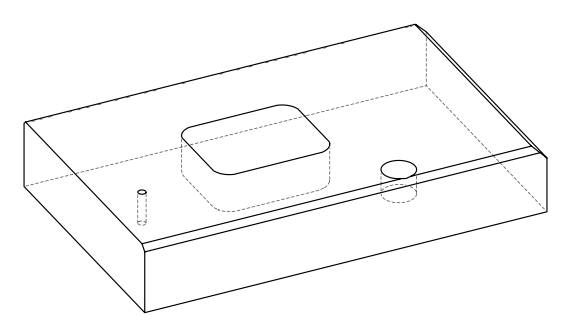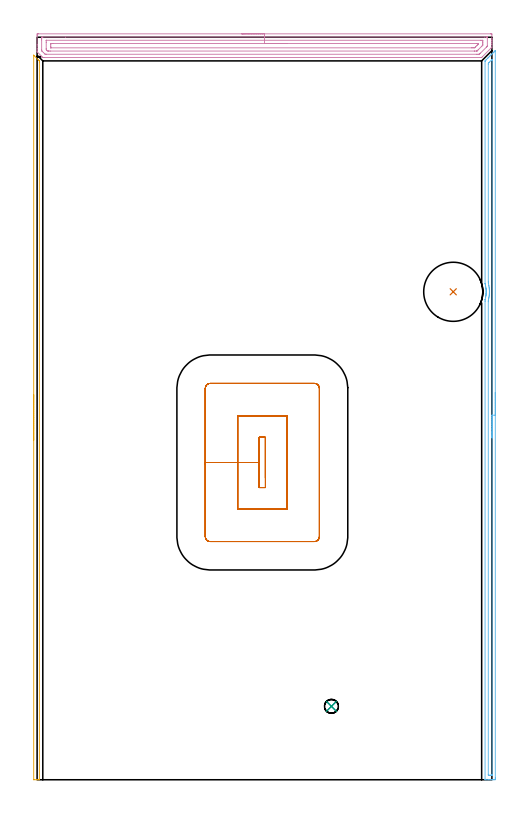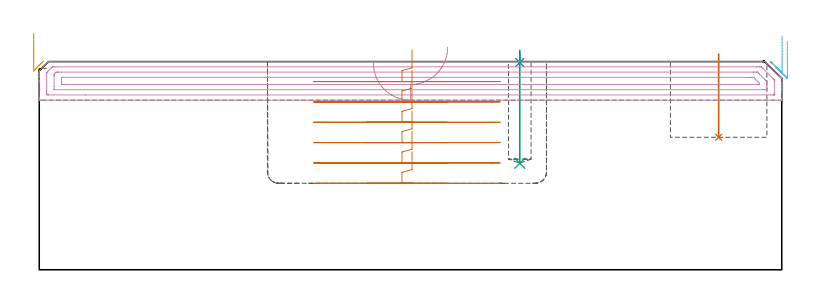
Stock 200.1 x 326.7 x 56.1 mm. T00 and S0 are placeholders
(PLAN: 7 operations, 4 tool changes, 20.8 min)
(1 INDEXABLE_INSERT_DRILL_BLIND_HOLE_FROM_SOLID | STEP1POCKET | UGT0302_005 | 0.09 min | 10823 mm3)
(2 SPOT_DRILL | STEP1POCKET_1 | NXT0321_9005460120000 | 0.03 min | 1 mm3)
(3 DRILL_BLIND_HOLE_INTO_CENTER | STEP1POCKET_1 | NXT0301_032 | 0.12 min | 770 mm3)
(4 AREA_MILL | FG_CHAMFER_SURFACE | UGT0205_001 | 6.59 min | 10831 mm3)
(5 AREA_MILL_1 | FG_CHAMFER_SURFACE_1 | UGT0205_001 | 2.7 min | 985 mm3)
(6 AREA_MILL_2 | FG_CHAMFER_SURFACE_2 | UGT0205_001 | 5.27 min | 3221 mm3)
(7 MILL_RECTANGULAR_POCKET | POCKET_RECTANGULAR_STRAIGHT | NXT0201_007 | Follow Part, ap 6.25, ae 75% | 6.03 min | 226557 mm3)
(TOOL UGT0302_005 | Indexable Insert Drill 26mm | D26 PA180 FL50 Z2)
(TOOL NXT0321_9005460120000 | NC Spot Drill, 142deg, 12mm, Carbide, Uncoated | D12 PA142 FL30 Z2)
(TOOL NXT0301_032 | Carbide Drill 6.1mm [860.1-0610-031A1-MM 2214] | D6.1 PA140 FL53 Z2)
(TOOL UGT0205_001 | Chamfer Mill 20 x 3 x 45 deg. | D20 FL50 Z2)
(TOOL NXT0201_007 | ENDMILL 25mm [R216.25-25050GCK54P 1620] | D25 R3 FL54 Z5)
(OP 1 INDEXABLE_INSERT_DRILL_BLIND_HOLE_FROM_SOLID)
G17 G21 G94 G90
T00 M6
G54
G17 G0 G90 X183.1 Y214.7 S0 M3
G43 Z66.1 H0
G94 G81 G98 Z35.7 F250. R58.1
G80
M5
M2
(OP 2 SPOT_DRILL)
G17 G21 G94 G90
T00 M6
G54
G17 G0 G90 X129.5 Y32.3 S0 M3
G43 Z66.1 H0
G94 G81 G98 Z55.837 F250. R59.1
G80
M5
M2
(OP 3 DRILL_BLIND_HOLE_INTO_CENTER)
G17 G21 G94 G90
T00 M6
G54
G17 G0 G90 X129.5 Y32.3 S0 M3
G43 Z66.1 H1
G94 G81 G98 Z28.7 F250. R58.1
G80
M5
M2
(OP 4 AREA_MILL)
G17 G21 G94 G90
T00 M6
G54
G17 G0 G90 X90.05 Y328.2 S1061 M3
G43 Z66.1 H0
Z55.7
G94 G1 X90.088 Z54.828 F250.
X90.202 Z53.964
X90.391 Z53.112
X90.653 Z52.28
X90.987 Z51.474
X91.39 Z50.7
X91.859 Z49.964
X92.39 Z49.272
X92.979 Z48.629
X93.622 Z48.04
X94.314 Z47.508
X95.05 Z47.04
X95.824 Z46.637
X96.63 Z46.303
X97.462 Z46.041
X98.314 Z45.852
X99.178 Z45.738
X100.05 Z45.7
X199.502 Y328.199 Z45.701
X199.884 Y328.196 Z45.702
X200.09 Y328.192 Z45.704
X200.1 Y327.82 Z46.076
Y326.067 Z47.827
Y325.49 Z48.407
Y325.191 Z48.706
Y324.614 Z49.283
Y324.315 Z49.581
Y323.716 Z50.183
Y323.438 Z50.461
Y322.3 Z51.598
X200.096 Y322.295 Z51.603
X199.926 Y322.124 Z51.773
X199.799 Y321.998 Z51.9
X199.536 Y321.735 Z52.165
X196.026 Y318.225 Z55.674
X195.668 Y317.869 Z56.028
X195.594 Y317.804 Z56.089
X195.488 Y317.8 Z56.1
X3.274
X2.498 Y317.805 Z56.091
X2.469 Y317.83 Z56.066
X2.119 Y318.18 Z55.718
X0.001 Y320.299 Z53.6
X0. Y320.301 Z53.598
Y321.087 Z52.812
Y321.685 Z52.209
Y322.861 Z51.036
Y323.438 Z50.456
Y327.531 Z46.365
X0.004 Y327.82 Z46.077
X0.01 Y328.192 Z45.705
X0.215 Y328.196 Z45.702
X0.598 Y328.2 Z45.7
X100.05
Y326.786 Z47.114
X196.987
X197.718 Y326.785 Z47.115
X197.881 Y326.783 Z47.117
X198.059 Y326.779 Z47.121
X198.091 Y326.774 Z47.126
X198.095 Y326.751 Z47.149
X198.097 Y326.724 Z47.176
X198.1 Y326.568 Z47.332
X198.098 Y323.064 Z50.836
X198.092 Y322.812 Z51.088
X198.09 Y322.752 Z51.148
X198.044 Y322.702 Z51.198
X197.91 Y322.562 Z51.338
X197.816 Y322.466 Z51.434
X197.718 Y322.367 Z51.533
X195.042 Y319.691 Z54.209
X194.721 Y319.372 Z54.528
X194.638 Y319.292 Z54.608
X194.584 Y319.244 Z54.656
X194.557 Y319.221 Z54.679
X194.515 Y319.22 Z54.68
X194.15 Y319.215 Z54.685
X193.989 Y319.214 Z54.686
X193.258
X4.166 Y319.215 Z54.685
X4.005
X3.64 Y319.219 Z54.681
X3.553 Y319.221 Z54.679
X3.438 Y319.324 Z54.576
X3.274 Y319.479 Z54.421
X2.818 Y319.933 Z53.967
X2.382 Y320.368 Z53.532
X2.163 Y320.592 Z53.308
X2.058 Y320.704 Z53.196
X2.01 Y320.758 Z53.142
X2.008 Y320.809 Z53.091
X2.002 Y321.183 Z52.717
X2. Y325.566 Z48.334
X2.003 Y326.067 Z47.833
X2.008 Y326.435 Z47.465
X2.026 Y326.779 Z47.121
X2.382 Y326.784 Z47.116
X2.544 Y326.785 Z47.115
X12.492 Y326.786 Z47.114
X100.05
Y325.372 Z48.528
X195.042 Y325.371 Z48.529
X195.754 Y325.367 Z48.533
X195.934 Y325.364 Z48.536
X196.09 Y325.348 Z48.552
X196.095 Y325.191 Z48.709
X196.099 Y325.029 Z48.871
X196.1 Y324.315 Z49.585
Y324.151 Z49.749
X196.098 Y323.438 Z50.462
X196.096 Y323.279 Z50.621
X196.09 Y323.222 Z50.678
X196.062 Y323.173 Z50.727
X195.934 Y323.036 Z50.864
X195.696 Y322.796 Z51.104
X195.463 Y322.562 Z51.338
X194.15 Y321.249 Z52.651
X193.928 Y321.027 Z52.873
X193.708 Y320.809 Z53.091
X193.555 Y320.664 Z53.236
X193.532 Y320.643 Z53.257
X193.501 Y320.635 Z53.265
X193.438 Y320.632 Z53.268
X193.258 Y320.63 Z53.27
X192.55 Y320.628 Z53.272
X192.366
X5.95
X5.241 Y320.629 Z53.271
X5.058 Y320.632 Z53.268
X4.875 Y320.635 Z53.265
X4.56 Y320.651 Z53.249
X4.396 Y320.809 Z53.091
X4.166 Y321.037 Z52.863
X4.011 Y321.2 Z52.7
X4.004 Y321.522 Z52.378
X4.001 Y321.685 Z52.215
X4. Y324.478 Z49.422
X4.004 Y325.191 Z48.709
X4.007 Y325.347 Z48.553
X4.013 Y325.365 Z48.535
X4.029 Y325.367 Z48.533
X4.074 Y325.37 Z48.53
X4.166 Y325.371 Z48.529
X100.05 Y325.372 Z48.528
Y323.957 Z49.943
X193.622
X193.937 Y323.954 Z49.946
X194.013 Y323.951 Z49.949
X194.09 Y323.946 Z49.954
X194.091 Y323.859 Z50.041
X194.09 Y323.675 Z50.225
X194.013 Y323.573 Z50.327
X193.883 Y323.438 Z50.462
X193.576 Y323.126 Z50.774
X193.013 Y322.562 Z51.338
X192.691 Y322.243 Z51.657
X192.58 Y322.135 Z51.765
X192.492 Y322.053 Z51.847
X192.366 Y322.05 Z51.85
X192. Y322.045 Z51.855
X191.474 Y322.043 Z51.857
X191.111
X6.124
X6.057 Y322.044 Z51.856
X6.027 Y322.047 Z51.853
X6.014 Y322.049 Z51.851
X6.01 Y322.061 Z51.839
X6.006 Y322.15 Z51.75
X6. Y322.512 Z51.388
Y322.562 Z51.338
Y323.389 Z50.511
X6.001 Y323.438 Z50.462
X6.008 Y323.852 Z50.048
X6.01 Y323.948 Z49.952
X6.138 Y323.952 Z49.948
X6.316 Y323.955 Z49.945
X6.842 Y323.957 Z49.943
X7.205
X100.05
X100.922 Z49.981
X101.787 Z50.095
X102.638 Z50.283
X103.47 Z50.546
X104.276 Z50.88
X105.05 Z51.282
X105.786 Z51.751
X106.478 Z52.282
X107.121 Z52.872
X107.71 Z53.515
X108.242 Z54.207
X108.71 Z54.943
X109.113 Z55.716
X109.447 Z56.522
X109.709 Z57.354
X109.898 Z58.206
X110.012 Z59.071
X110.05 Z59.943
G0 Z66.1
M5
M2
(OP 5 AREA_MILL_1)
G17 G21 G94 G90
T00 M6
G54
G17 G0 G90 X-1.5 Y149.4 S1061 M3
G43 Z66.1 H0
Z63.6
G94 G1 Y149.438 Z62.728 F250.
Y149.552 Z61.864
Y149.741 Z61.012
Y150.003 Z60.18
Y150.337 Z59.374
Y150.74 Z58.6
Y151.209 Z57.864
Y151.74 Z57.172
Y152.329 Z56.529
Y152.972 Z55.94
Y153.664 Z55.408
Y154.4 Z54.94
Y155.174 Z54.537
Y155.98 Z54.203
Y156.812 Z53.941
Y157.664 Z53.752
Y158.529 Z53.638
Y159.4 Z53.6
Y318.751
X-1.499 Y318.794 Z53.599
X-1.497 Y318.795 Z53.6
X-1.493 Y318.794 Z53.605
X0.626 Y316.674 Z55.725
X0.886 Y316.415 Z55.983
X0.995 Y316.302 Z56.091
X1. Y315.523 Z56.1
Y0.155
X0.997 Y0.01 Z56.088
X0.871 Y0.002 Z55.964
X0.74 Y0. Z55.839
X0.358 Z55.457
X-0.25 Z54.845
X-1.43 Z53.667
X-1.491 Y0.003 Z53.605
X-1.5 Y0.155 Z53.6
Y159.4
Y160.272 Z53.638
Y161.137 Z53.752
Y161.988 Z53.941
Y162.82 Z54.203
Y163.626 Z54.537
Y164.4 Z54.94
Y165.136 Z55.408
Y165.828 Z55.94
Y166.471 Z56.529
Y167.061 Z57.172
Y167.592 Z57.864
Y168.06 Z58.6
Y168.463 Z59.374
Y168.797 Z60.18
Y169.059 Z61.012
Y169.248 Z61.864
Y169.362 Z62.728
Y169.4 Z63.6
G0 Z66.1
M5
M2
(OP 6 AREA_MILL_2)
G17 G21 G94 G90
T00 M6
G54
G17 G0 G90 X201.6 Y170.4 S1061 M3
G43 Z66.1 H0
Z61.6
G94 G1 Y170.362 Z60.728 F250.
Y170.248 Z59.864
Y170.059 Z59.012
Y169.797 Z58.18
Y169.463 Z57.374
Y169.06 Z56.6
Y168.591 Z55.864
Y168.06 Z55.172
Y167.471 Z54.529
Y166.828 Z53.94
Y166.136 Z53.409
Y165.4 Z52.94
Y164.626 Z52.537
Y163.82 Z52.203
Y162.988 Z51.941
Y162.136 Z51.752
Y161.272 Z51.638
Y160.4 Z51.6
Y1.014
X201.599 Y0.609 Z51.601
X201.594 Y0.128 Z51.603
X201.591 Y0.009 Z51.605
X201.117 Y0. Z52.078
X200.836 Z52.359
X200.234 Z52.96
X199.671 Z53.525
X199.35 Z53.846
X198.788 Z54.408
X198.466 Z54.729
X197.451 Z55.749
X197.114 Y0.008 Z56.077
X197.103 Y0.009 Z56.088
X197.1 Y0.162 Z56.1
X197.102 Y210.403 Z56.098
X197.103 Y211.095 Z56.091
X197.108 Y211.148 Z56.086
X197.13 Y211.254 Z56.065
X197.137 Y211.283 Z56.058
X197.336 Y212.146 Z55.86
X197.422 Y212.591 Z55.776
X197.486 Y213.038 Z55.71
X197.489 Y213.069 Z55.706
X197.536 Y213.484 Z55.661
X197.545 Y213.593 Z55.653
X197.562 Y213.853 Z55.63
X197.569 Y213.93 Z55.625
X197.57 Y213.961 Z55.623
X197.583 Y214.22 Z55.614
X197.589 Y214.376 Z55.608
X197.59 Y214.634 Z55.602
X197.591 Y214.781 Z55.6
X197.592 Y214.822
X197.583 Y215.269 Z55.616
X197.578 Y215.347 Z55.621
X197.555 Y215.715 Z55.642
X197.552 Y215.747 Z55.645
X197.512 Y216.161 Z55.686
X197.504 Y216.22 Z55.693
X197.452 Y216.607 Z55.744
X197.378 Y217.053 Z55.819
X197.287 Y217.499 Z55.909
X197.279 Y217.532 Z55.916
X197.178 Y217.978 Z56.02
X197.113 Y218.258 Z56.085
X197.112 Y218.277 Z56.086
X197.109 Y218.31 Z56.089
X197.1 Y316.177 Z56.1
X197.096 Y316.287 Z56.096
X197.113 Y316.31 Z56.081
X197.279 Y316.48 Z55.92
X197.42 Y316.62 Z55.779
X197.583 Y316.784 Z55.614
X198.313 Y317.513 Z54.886
X198.466 Y317.668 Z54.73
X198.908 Y318.108 Z54.292
X199.205 Y318.406 Z53.994
X199.35 Y318.552 Z53.847
X199.766 Y318.966 Z53.434
X199.792 Y318.992 Z53.408
X200.098 Y319.298 Z53.101
X200.234 Y319.435 Z52.963
X200.624 Y319.824 Z52.576
X200.731 Y319.931 Z52.469
X200.99 Y320.191 Z52.208
X201.117 Y320.319 Z52.079
X201.481 Y320.681 Z51.719
X201.559 Y320.759 Z51.641
X201.588 Y320.786 Z51.612
X201.596 Y320.787 Z51.603
X201.6 Y320.786 Z51.6
Y160.4
X200.186 Z53.014
X200.185 Y2.183 Z53.015
X200.183 Y2.078 Z53.017
X200.18 Y2.027 Z53.02
X200.177 Y2.01 Z53.023
X200.13 Y2.008 Z53.07
X199.739 Y2.001 Z53.461
X199.35 Y2. Z53.85
X198.855 Y2.001 Z54.345
X198.629 Y2.006 Z54.571
X198.524 Y2.01 Z54.676
X198.515 Y2.345 Z54.685
Y2.394
X198.516 Y210.34 Z54.684
X198.517 Y210.39 Z54.683
X198.525 Y210.809 Z54.675
X198.597 Y211.151 Z54.603
X198.624 Y211.283 Z54.576
X198.747 Y211.892 Z54.453
X198.799 Y212.176 Z54.401
X198.87 Y212.661 Z54.33
X198.916 Y213.069 Z54.284
X198.952 Y213.47 Z54.248
X198.983 Y213.961 Z54.217
X198.997 Y214.317 Z54.203
X199.003 Y214.854 Z54.197
X198.993 Y215.214 Z54.207
X198.967 Y215.747 Z54.233
X198.933 Y216.168 Z54.267
X198.882 Y216.639 Z54.318
X198.803 Y217.192 Z54.397
X198.745 Y217.532 Z54.455
X198.592 Y218.298 Z54.608
X198.568 Y218.425 Z54.632
X198.531 Y218.635 Z54.669
X198.524 Y219.317 Z54.676
X198.515 Y314.835 Z54.685
X198.521 Y315.252 Z54.679
X198.725 Y315.466 Z54.475
X198.978 Y315.728 Z54.222
X199.96 Y316.71 Z53.24
X200.055 Y316.801 Z53.145
X200.146 Y316.884 Z53.054
X200.179 Y316.911 Z53.021
X200.185 Y316.67 Z53.015
Y316.62
X200.186 Y160.4 Z53.014
Y159.528 Z53.052
Y158.663 Z53.166
Y157.812 Z53.355
Y156.98 Z53.617
Y156.174 Z53.951
Y155.4 Z54.354
Y154.664 Z54.823
Y153.972 Z55.354
Y153.329 Z55.943
Y152.74 Z56.586
Y152.208 Z57.278
Y151.74 Z58.014
Y151.337 Z58.788
Y151.003 Z59.594
Y150.741 Z60.426
Y150.552 Z61.278
Y150.438 Z62.143
Y150.4 Z63.014
G0 Z66.1
M5
M2
(OP 7 MILL_RECTANGULAR_POCKET)
G17 G21 G94 G90
T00 M6
G54
G17 G0 G90 X100.45 Y132.744 S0 M3
G43 Z66.194 H1
Z59.194
G94 G1 Y150.65 Z54.396 F250.
X97.75 Z53.672
Y139.6 Z50.711
Y128.55 F500.
X100.45
Y150.65
X97.75
Y139.6
X88.25
Y119.05
X109.95
Y160.15
X88.25
Y139.6
X74.
Y107.
G3 X76.2 Y104.8 R2.2
G1 X122.
G3 X124.2 Y107. R2.2
G1 Y172.2
G3 X122. Y174.4 R2.2
G1 X76.2
G3 X74. Y172.2 R2.2
G1 Y139.6
Y138.6
G0 X100.45 Y132.744 Z53.711
G1 Y150.65 Z48.913 F250.
X97.75 Z48.19
Y139.6 Z45.229
Y128.55 F500.
X100.45
Y150.65
X97.75
Y139.6
X88.25
Y119.05
X109.95
Y160.15
X88.25
Y139.6
X74.
Y107.
G3 X76.2 Y104.8 R2.2
G1 X122.
G3 X124.2 Y107. R2.2
G1 Y172.2
G3 X122. Y174.4 R2.2
G1 X76.2
G3 X74. Y172.2 R2.2
G1 Y139.6
Y138.6
G0 X100.45 Y132.744 Z48.229
G1 Y150.65 Z43.431 F250.
X97.75 Z42.708
Y139.6 Z39.747
Y128.55 F500.
X100.45
Y150.65
X97.75
Y139.6
X88.25
Y119.05
X109.95
Y160.15
X88.25
Y139.6
X74.
Y107.
G3 X76.2 Y104.8 R2.2
G1 X122.
G3 X124.2 Y107. R2.2
G1 Y172.2
G3 X122. Y174.4 R2.2
G1 X76.2
G3 X74. Y172.2 R2.2
G1 Y139.6
Y138.6
G0 X100.45 Y132.744 Z42.747
G1 Y150.65 Z37.949 F250.
X97.75 Z37.225
Y139.6 Z34.265
Y128.55 F500.
X100.45
Y150.65
X97.75
Y139.6
X88.25
Y119.05
X109.95
Y160.15
X88.25
Y139.6
X74.
Y107.
G3 X76.2 Y104.8 R2.2
G1 X122.
G3 X124.2 Y107. R2.2
G1 Y172.2
G3 X122. Y174.4 R2.2
G1 X76.2
G3 X74. Y172.2 R2.2
G1 Y139.6
Y138.6
G0 X100.45 Y132.744 Z37.265
G1 Y150.65 Z32.467 F250.
X97.75 Z31.743
Y139.6 Z28.782
Y128.55 F500.
X100.45
Y150.65
X97.75
Y139.6
X88.25
Y119.05
X109.95
Y160.15
X88.25
Y139.6
X74.
Y107.
G3 X76.2 Y104.8 R2.2
G1 X122.
G3 X124.2 Y107. R2.2
G1 Y172.2
G3 X122. Y174.4 R2.2
G1 X76.2
G3 X74. Y172.2 R2.2
G1 Y139.6
Y138.6
G0 X100.45 Y132.744 Z31.782
G1 Y150.65 Z26.984 F250.
X97.75 Z26.261
Y139.6 Z23.3
Y128.55 F500.
X100.45
Y150.65
X97.75
Y139.6
X88.25
Y119.05
X109.95
Y160.15
X88.25
Y139.6
X74.
Y107.
G3 X76.2 Y104.8 R2.2
G1 X122.
G3 X124.2 Y107. R2.2
G1 Y172.2
G3 X122. Y174.4 R2.2
G1 X76.2
G3 X74. Y172.2 R2.2
G1 Y139.6
Y138.6
G0 Z66.194
M5
M2
